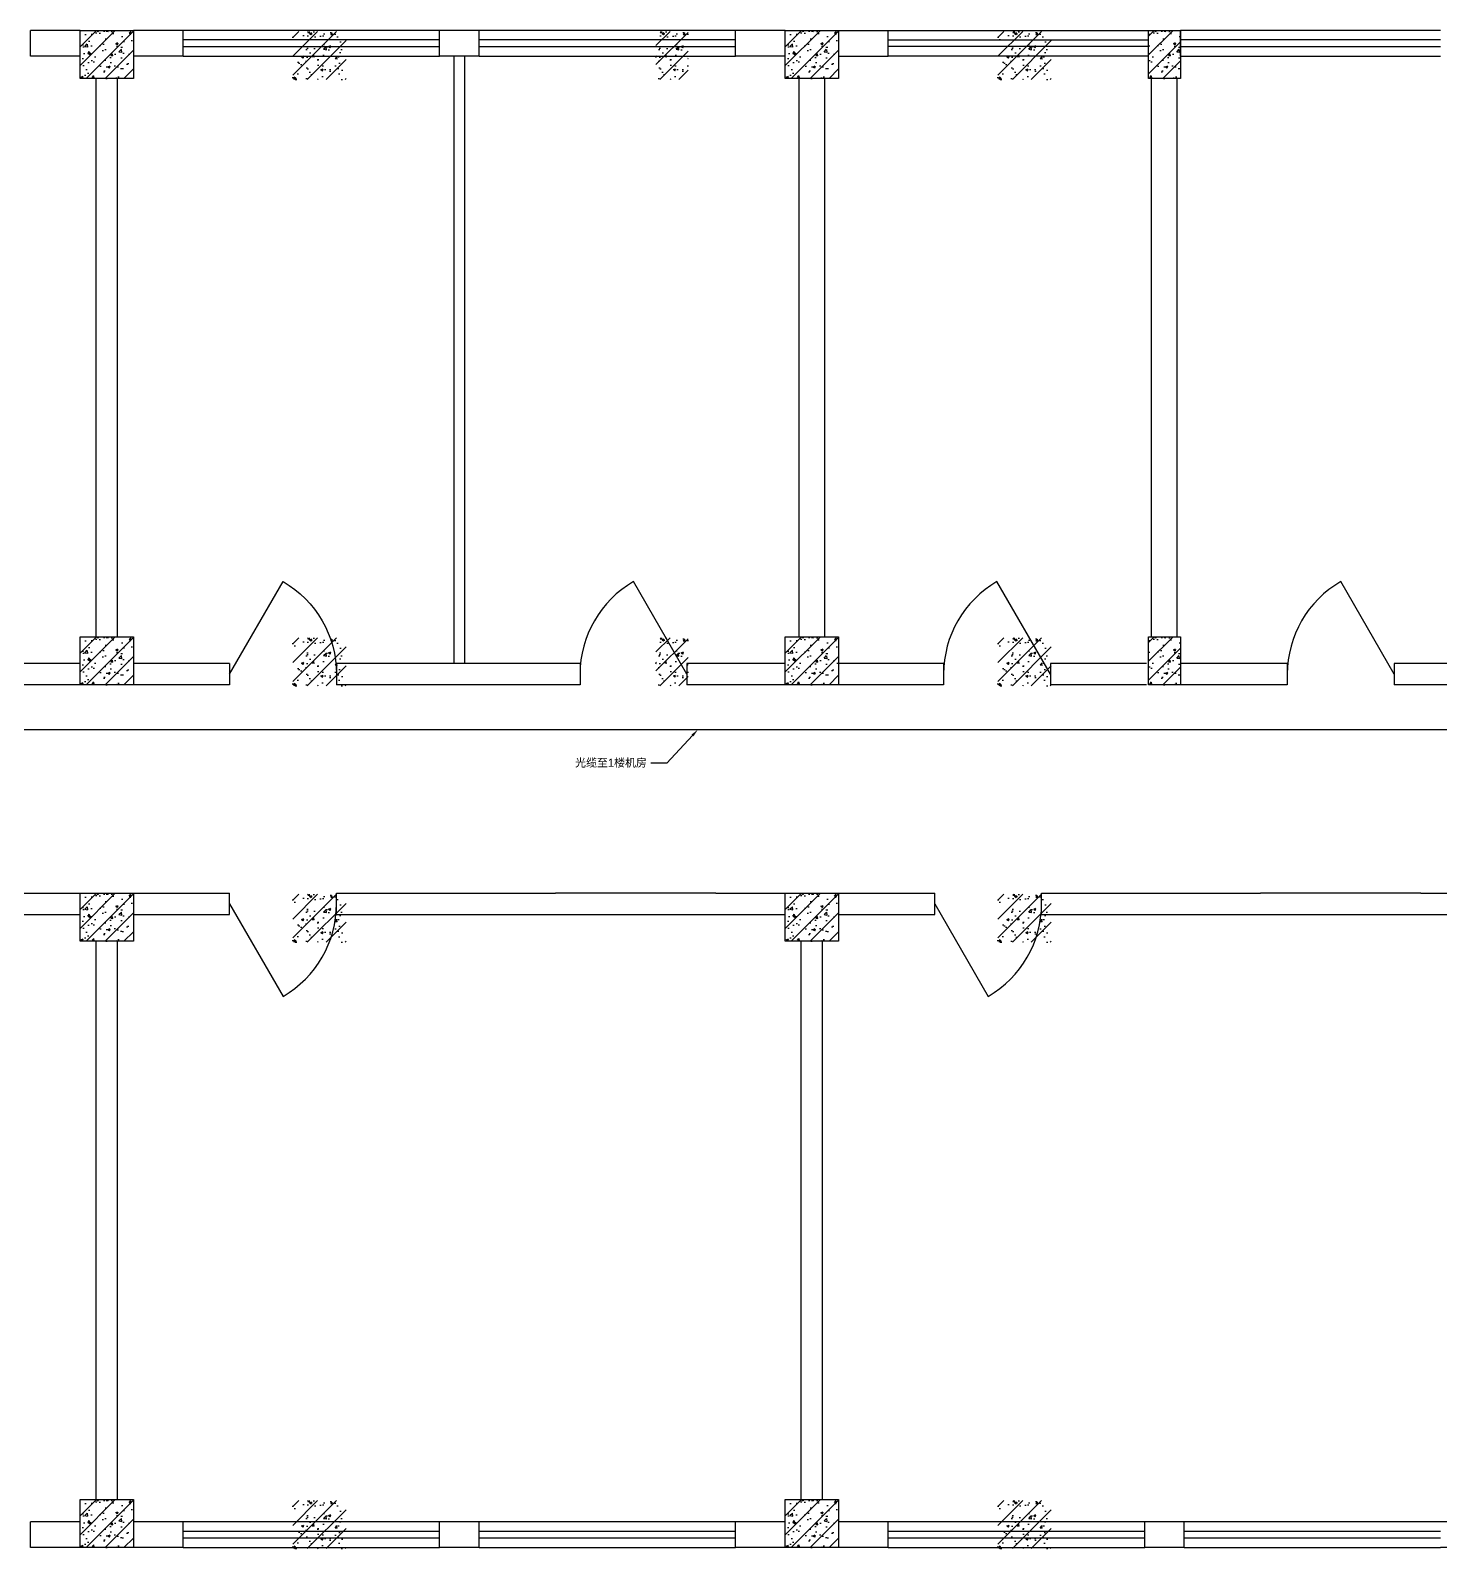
# Model space of a CAD drawing. Header units: millimetres. Extents: x 1454 to 76815, y 2126 to 32240.
# Drawn here: x 32098 to 40898, y 22736 to 32209 of the extents above; entities that cross this region are included whole.
import ezdxf
from ezdxf import colors
from ezdxf.entities.mleader import LeaderData, LeaderLine
from ezdxf.enums import TextEntityAlignment as Align
from ezdxf.math import Vec2, Vec3

# ---------------------------------------------------------------- set-up
doc = ezdxf.new("R2010")
doc.units = ezdxf.units.MM
doc.linetypes.add('CONTINOUS', pattern=[0])
for name, color, linetype in [('BD0', 7, 'Continuous'), ('C', 7, 'Continuous'), ('WINDOW', 7, 'Continuous'), ('WINDOW_TEXT', 7, 'Continuous'), ('Z', 7, 'Continuous'), ('Z1', 9, 'Continuous'), ('文字说明', 7, 'Continuous'), ('标注', 3, 'Continuous')]:
    doc.layers.add(name, color=color, linetype=linetype)
doc.styles.add('SIMPLEX', font='SIMPLEX.SHX')
doc.styles.get("Standard").update_dxf_attribs({"font": 'arial.ttf'})

# ---------------------------------------------------------------- blocks, each defined once
blk = doc.blocks.new('_DBLK')
blk.add_line((-0.5, 0), (0, -0.866))
blk.add_arc((-0.5, 0), 1, 300, 0)
at = {"layer": 'WINDOW_TEXT', "style": 'SIMPLEX', "flags": 9}
blk.add_attdef('A', text='', height=1, dxfattribs=at).set_placement((0, 1.5), align=Align.MIDDLE)

msp = doc.modelspace()

# ---------------------------------------------------------------- hatches: boundary and pattern name
at = {"layer": 'BD0'}
h = msp.add_hatch(dxfattribs=at)
h.set_pattern_fill('AR-CONC', color=256, scale=20, style=0)
h.set_pattern_definition([(50, (-1446414.38, -510952.3), (143.4520365, -12.550427), [15, -165]), (355, (-1446414.38, -510952.3), (-27.750267, 150.438427), [12, -132]), (100.4514, (-1446402.42, -510953.35), (115.701876, 137.887908), [12.748038, -140.228422]), (46.1842, (-1446414.38, -510912.3), (213.44821, -33.103803), [22.5, -247.5]), (96.6356, (-1446396.6, -510915.06), (186.93254, 194.823574), [19.122058, -210.3426]), (351.1842, (-1446414.38, -510912.3), (186.93239, 194.82372), [18, -198]), (21, (-1446394.38, -510922.3), (119.38141, -80.523778), [15, -165]), (326, (-1446394.38, -510922.3), (48.663066, 145.030009), [12, -132]), (71.4514, (-1446384.43, -510929.01), (168.044526, 64.506099), [12.748038, -140.228422]), (37.5, (-1446414.38, -510952.3), (2.431971, 66.5787708), [0, -130.4, 0, -134, 0, -132.5]), (7.5, (-1446414.38, -510952.3), (52.6139075, 78.8823424), [0, -76.4, 0, -127.4, 0, -50.5]), (327.5, (-1446458.98, -510952.3), (106.7644872, -4.5109743), [0, -50, 0, -156, 0, -207]), (317.5, (-1446478.98, -510952.3), (116.637234, 20.0209965), [0, -65, 0, -103.6, 0, -147])])
h.paths.add_polyline_path([(32408.4, 23042.4), (32741.7, 23042.4), (32741.7, 22742.4), (32408.4, 22742.4)])
h = msp.add_hatch(dxfattribs=at)
h.set_pattern_fill('ANSI31', color=256, scale=666.666667, style=0)
h.set_pattern_definition([(45, (-1446414.38, -510952.3), (-58.925565, 58.925565), [])])
h.paths.add_polyline_path([(32408.4, 23042.4), (32741.7, 23042.4), (32741.7, 22742.4), (32408.4, 22742.4)])
h = msp.add_hatch(dxfattribs=at)
h.set_pattern_fill('AR-CONC', color=256, scale=20, style=0)
h.set_pattern_definition([(50, (-1651892.01, -84955.88), (143.4520365, -12.550427), [15, -165]), (355, (-1651892, -84955.88), (-27.750267, 150.438427), [12, -132]), (100.4514, (-1651880.05, -84956.93), (115.701876, 137.887908), [12.748038, -140.228422]), (46.1842, (-1651892, -84915.88), (213.44821, -33.103803), [22.5, -247.5]), (96.6356, (-1651874.22, -84918.64), (186.93254, 194.823574), [19.122058, -210.3426]), (351.1842, (-1651892, -84915.88), (186.93239, 194.82372), [18, -198]), (21, (-1651872.01, -84925.88), (119.3814104, -80.523778), [15, -165]), (326, (-1651872, -84925.88), (48.663066, 145.030009), [12, -132]), (71.4514, (-1651862.06, -84932.59), (168.044526, 64.506099), [12.748038, -140.228422]), (37.5, (-1651892.007, -84955.88), (2.431971, 66.5787708), [0, -130.4, 0, -134, 0, -132.5]), (7.5, (-1651892.01, -84955.88), (52.6139075, 78.8823424), [0, -76.4, 0, -127.4, 0, -50.5]), (327.5, (-1651936.607, -84955.88), (106.7644872, -4.5109743), [0, -50, 0, -156, 0, -207]), (317.5, (-1651956.61, -84955.88), (116.637234, 20.0209965), [0, -65, 0, -103.6, 0, -147])])
h.paths.add_polyline_path([(33735.6, 23035.8), (34069, 23035.8), (34069, 22735.8), (33735.6, 22735.8)])
h = msp.add_hatch(dxfattribs=at)
h.set_pattern_fill('ANSI31', color=256, scale=666.666667, style=0)
h.set_pattern_definition([(45, (-1651892.01, -84955.88), (-58.925565, 58.925565), [])])
h.paths.add_polyline_path([(33735.6, 23035.8), (34069, 23035.8), (34069, 22735.8), (33735.6, 22735.8)])
h = msp.add_hatch(dxfattribs=at)
h.set_pattern_fill('AR-CONC', color=256, scale=20, style=0)
h.set_pattern_definition([(50, (-1442014.38, -510952.3), (143.4520365, -12.550427), [15, -165]), (355, (-1442014.38, -510952.3), (-27.750267, 150.438427), [12, -132]), (100.4514, (-1442002.42, -510953.35), (115.701876, 137.887908), [12.748038, -140.228422]), (46.1842, (-1442014.38, -510912.3), (213.44821, -33.103803), [22.5, -247.5]), (96.6356, (-1441996.6, -510915.06), (186.93254, 194.823574), [19.122058, -210.3426]), (351.1842, (-1442014.38, -510912.3), (186.93239, 194.82372), [18, -198]), (21, (-1441994.38, -510922.3), (119.38141, -80.523778), [15, -165]), (326, (-1441994.38, -510922.3), (48.663066, 145.030009), [12, -132]), (71.4514, (-1441984.43, -510929.01), (168.044526, 64.506099), [12.748038, -140.228422]), (37.5, (-1442014.38, -510952.3), (2.431971, 66.5787708), [0, -130.4, 0, -134, 0, -132.5]), (7.5, (-1442014.38, -510952.3), (52.6139075, 78.8823424), [0, -76.4, 0, -127.4, 0, -50.5]), (327.5, (-1442058.98, -510952.3), (106.7644872, -4.5109743), [0, -50, 0, -156, 0, -207]), (317.5, (-1442078.98, -510952.3), (116.637234, 20.0209965), [0, -65, 0, -103.6, 0, -147])])
h.paths.add_polyline_path([(36808.4, 23042.4), (37141.7, 23042.4), (37141.7, 22742.4), (36808.4, 22742.4)])
h = msp.add_hatch(dxfattribs=at)
h.set_pattern_fill('ANSI31', color=256, scale=666.666667, style=0)
h.set_pattern_definition([(45, (-1442014.38, -510952.3), (-58.925565, 58.925565), [])])
h.paths.add_polyline_path([(36808.4, 23042.4), (37141.7, 23042.4), (37141.7, 22742.4), (36808.4, 22742.4)])
h = msp.add_hatch(dxfattribs=at)
h.set_pattern_fill('AR-CONC', color=256, scale=20, style=0)
h.set_pattern_definition([(50, (-1647492.01, -84955.88), (143.4520365, -12.550427), [15, -165]), (355, (-1647492, -84955.88), (-27.750267, 150.438427), [12, -132]), (100.4514, (-1647480.05, -84956.93), (115.701876, 137.887908), [12.748038, -140.228422]), (46.1842, (-1647492, -84915.88), (213.44821, -33.103803), [22.5, -247.5]), (96.6356, (-1647474.22, -84918.64), (186.93254, 194.823574), [19.122058, -210.3426]), (351.1842, (-1647492, -84915.88), (186.93239, 194.82372), [18, -198]), (21, (-1647472.01, -84925.88), (119.3814104, -80.523778), [15, -165]), (326, (-1647472, -84925.88), (48.663066, 145.030009), [12, -132]), (71.4514, (-1647462.06, -84932.59), (168.044526, 64.506099), [12.748038, -140.228422]), (37.5, (-1647492.007, -84955.88), (2.431971, 66.5787708), [0, -130.4, 0, -134, 0, -132.5]), (7.5, (-1647492.01, -84955.88), (52.6139075, 78.8823424), [0, -76.4, 0, -127.4, 0, -50.5]), (327.5, (-1647536.607, -84955.88), (106.7644872, -4.5109743), [0, -50, 0, -156, 0, -207]), (317.5, (-1647556.61, -84955.88), (116.637234, 20.0209965), [0, -65, 0, -103.6, 0, -147])])
h.paths.add_polyline_path([(38135.6, 23035.8), (38469, 23035.8), (38469, 22735.8), (38135.6, 22735.8)])
h = msp.add_hatch(dxfattribs=at)
h.set_pattern_fill('ANSI31', color=256, scale=666.666667, style=0)
h.set_pattern_definition([(45, (-1647492.01, -84955.88), (-58.925565, 58.925565), [])])
h.paths.add_polyline_path([(38135.6, 23035.8), (38469, 23035.8), (38469, 22735.8), (38135.6, 22735.8)])
at = {"layer": 'Z1'}
h = msp.add_hatch(dxfattribs=at)
h.set_pattern_fill('ANSI31', color=256, scale=666.666667, style=0)
h.set_pattern_definition([(45, (-1446414.38, -501785.635), (-58.925565, 58.925565), [])])
h.paths.add_polyline_path([(32408.4, 32209.1), (32741.7, 32209.1), (32741.7, 31909.1), (32408.4, 31909.1)])
h = msp.add_hatch(dxfattribs=at)
h.set_pattern_fill('AR-CONC', color=256, scale=20, style=0)
h.set_pattern_definition([(50, (-1446414.38, -501785.64), (143.4520365, -12.550427), [15, -165]), (355, (-1446414.38, -501785.64), (-27.750267, 150.438427), [12, -132]), (100.4514, (-1446402.42, -501786.68), (115.701876, 137.887908), [12.748038, -140.228422]), (46.1842, (-1446414.38, -501745.64), (213.44821, -33.103803), [22.5, -247.5]), (96.6356, (-1446396.6, -501748.4), (186.93254, 194.823574), [19.122058, -210.3426]), (351.1842, (-1446414.38, -501745.64), (186.93239, 194.82372), [18, -198]), (21, (-1446394.38, -501755.64), (119.38141, -80.523778), [15, -165]), (326, (-1446394.38, -501755.64), (48.663066, 145.030009), [12, -132]), (71.4514, (-1446384.43, -501762.35), (168.044526, 64.506099), [12.748038, -140.228422]), (37.5, (-1446414.38, -501785.635), (2.431971, 66.5787708), [0, -130.4, 0, -134, 0, -132.5]), (7.5, (-1446414.38, -501785.635), (52.6139075, 78.8823424), [0, -76.4, 0, -127.4, 0, -50.5]), (327.5, (-1446458.98, -501785.635), (106.7644872, -4.5109743), [0, -50, 0, -156, 0, -207]), (317.5, (-1446478.98, -501785.635), (116.637234, 20.0209965), [0, -65, 0, -103.6, 0, -147])])
h.paths.add_polyline_path([(32408.4, 32209.1), (32741.7, 32209.1), (32741.7, 31909.1), (32408.4, 31909.1)])
h = msp.add_hatch(dxfattribs=at)
h.set_pattern_fill('ANSI31', color=256, scale=666.666667, style=0)
h.set_pattern_definition([(45, (-1651892.01, -75789.21), (-58.925565, 58.925565), [])])
h.paths.add_polyline_path([(33735.6, 32202.4), (34069, 32202.4), (34069, 31902.4), (33735.6, 31902.4)])
h = msp.add_hatch(dxfattribs=at)
h.set_pattern_fill('AR-CONC', color=256, scale=20, style=0)
h.set_pattern_definition([(50, (-1651892.01, -75789.21), (143.4520365, -12.550427), [15, -165]), (355, (-1651892, -75789.21), (-27.750267, 150.438427), [12, -132]), (100.4514, (-1651880.05, -75790.26), (115.701876, 137.887908), [12.748038, -140.228422]), (46.1842, (-1651892, -75749.21), (213.44821, -33.103803), [22.5, -247.5]), (96.6356, (-1651874.22, -75751.97), (186.93254, 194.823574), [19.122058, -210.3426]), (351.1842, (-1651892, -75749.21), (186.93239, 194.82372), [18, -198]), (21, (-1651872.01, -75759.21), (119.3814104, -80.523778), [15, -165]), (326, (-1651872, -75759.21), (48.663066, 145.030009), [12, -132]), (71.4514, (-1651862.06, -75765.92), (168.044526, 64.506099), [12.748038, -140.228422]), (37.5, (-1651892.007, -75789.214), (2.431971, 66.5787708), [0, -130.4, 0, -134, 0, -132.5]), (7.5, (-1651892.01, -75789.214), (52.6139075, 78.8823424), [0, -76.4, 0, -127.4, 0, -50.5]), (327.5, (-1651936.607, -75789.214), (106.7644872, -4.5109743), [0, -50, 0, -156, 0, -207]), (317.5, (-1651956.61, -75789.21), (116.637234, 20.0209965), [0, -65, 0, -103.6, 0, -147])])
h.paths.add_polyline_path([(33735.6, 32202.4), (34069, 32202.4), (34069, 31902.4), (33735.6, 31902.4)])
h = msp.add_hatch(dxfattribs=at)
h.set_pattern_fill('AR-CONC', color=256, scale=20, style=0)
h.set_pattern_definition([(50, (-1649692.01, -75789.21), (143.4520365, -12.550427), [15, -165]), (355, (-1649692, -75789.21), (-27.750267, 150.438427), [12, -132]), (100.4514, (-1649680.05, -75790.26), (115.701876, 137.887908), [12.748038, -140.228422]), (46.1842, (-1649692, -75749.21), (213.44821, -33.103803), [22.5, -247.5]), (96.6356, (-1649674.22, -75751.97), (186.93254, 194.823574), [19.122058, -210.3426]), (351.1842, (-1649692, -75749.21), (186.93239, 194.82372), [18, -198]), (21, (-1649672.01, -75759.21), (119.3814104, -80.523778), [15, -165]), (326, (-1649672, -75759.21), (48.663066, 145.030009), [12, -132]), (71.4514, (-1649662.06, -75765.92), (168.044526, 64.506099), [12.748038, -140.228422]), (37.5, (-1649692.007, -75789.214), (2.431971, 66.5787708), [0, -130.4, 0, -134, 0, -132.5]), (7.5, (-1649692.01, -75789.214), (52.6139075, 78.8823424), [0, -76.4, 0, -127.4, 0, -50.5]), (327.5, (-1649736.607, -75789.214), (106.7644872, -4.5109743), [0, -50, 0, -156, 0, -207]), (317.5, (-1649756.61, -75789.21), (116.637234, 20.0209965), [0, -65, 0, -103.6, 0, -147])])
h.paths.add_polyline_path([(36002.3, 32202.4), (36202.3, 32202.4), (36202.3, 31902.4), (36002.3, 31902.4)])
h = msp.add_hatch(dxfattribs=at)
h.set_pattern_fill('ANSI31', color=256, scale=666.666667, style=0)
h.set_pattern_definition([(45, (-1649692.01, -75789.21), (-58.925565, 58.925565), [])])
h.paths.add_polyline_path([(36002.3, 32202.4), (36202.3, 32202.4), (36202.3, 31902.4), (36002.3, 31902.4)])
h = msp.add_hatch(dxfattribs=at)
h.set_pattern_fill('ANSI31', color=256, scale=666.666667, style=0)
h.set_pattern_definition([(45, (-1442014.38, -501785.635), (-58.925565, 58.925565), [])])
h.paths.add_polyline_path([(36808.4, 32209.1), (37141.7, 32209.1), (37141.7, 31909.1), (36808.4, 31909.1)])
h = msp.add_hatch(dxfattribs=at)
h.set_pattern_fill('AR-CONC', color=256, scale=20, style=0)
h.set_pattern_definition([(50, (-1442014.38, -501785.64), (143.4520365, -12.550427), [15, -165]), (355, (-1442014.38, -501785.64), (-27.750267, 150.438427), [12, -132]), (100.4514, (-1442002.42, -501786.68), (115.701876, 137.887908), [12.748038, -140.228422]), (46.1842, (-1442014.38, -501745.64), (213.44821, -33.103803), [22.5, -247.5]), (96.6356, (-1441996.6, -501748.4), (186.93254, 194.823574), [19.122058, -210.3426]), (351.1842, (-1442014.38, -501745.64), (186.93239, 194.82372), [18, -198]), (21, (-1441994.38, -501755.64), (119.38141, -80.523778), [15, -165]), (326, (-1441994.38, -501755.64), (48.663066, 145.030009), [12, -132]), (71.4514, (-1441984.43, -501762.35), (168.044526, 64.506099), [12.748038, -140.228422]), (37.5, (-1442014.38, -501785.635), (2.431971, 66.5787708), [0, -130.4, 0, -134, 0, -132.5]), (7.5, (-1442014.38, -501785.635), (52.6139075, 78.8823424), [0, -76.4, 0, -127.4, 0, -50.5]), (327.5, (-1442058.98, -501785.635), (106.7644872, -4.5109743), [0, -50, 0, -156, 0, -207]), (317.5, (-1442078.98, -501785.635), (116.637234, 20.0209965), [0, -65, 0, -103.6, 0, -147])])
h.paths.add_polyline_path([(36808.4, 32209.1), (37141.7, 32209.1), (37141.7, 31909.1), (36808.4, 31909.1)])
h = msp.add_hatch(dxfattribs=at)
h.set_pattern_fill('ANSI31', color=256, scale=666.666667, style=0)
h.set_pattern_definition([(45, (-1647492.01, -75789.21), (-58.925565, 58.925565), [])])
h.paths.add_polyline_path([(38135.6, 32202.4), (38469, 32202.4), (38469, 31902.4), (38135.6, 31902.4)])
h = msp.add_hatch(dxfattribs=at)
h.set_pattern_fill('AR-CONC', color=256, scale=20, style=0)
h.set_pattern_definition([(50, (-1647492.01, -75789.21), (143.4520365, -12.550427), [15, -165]), (355, (-1647492, -75789.21), (-27.750267, 150.438427), [12, -132]), (100.4514, (-1647480.05, -75790.26), (115.701876, 137.887908), [12.748038, -140.228422]), (46.1842, (-1647492, -75749.21), (213.44821, -33.103803), [22.5, -247.5]), (96.6356, (-1647474.22, -75751.97), (186.93254, 194.823574), [19.122058, -210.3426]), (351.1842, (-1647492, -75749.21), (186.93239, 194.82372), [18, -198]), (21, (-1647472.01, -75759.21), (119.3814104, -80.523778), [15, -165]), (326, (-1647472, -75759.21), (48.663066, 145.030009), [12, -132]), (71.4514, (-1647462.06, -75765.92), (168.044526, 64.506099), [12.748038, -140.228422]), (37.5, (-1647492.007, -75789.214), (2.431971, 66.5787708), [0, -130.4, 0, -134, 0, -132.5]), (7.5, (-1647492.01, -75789.214), (52.6139075, 78.8823424), [0, -76.4, 0, -127.4, 0, -50.5]), (327.5, (-1647536.607, -75789.214), (106.7644872, -4.5109743), [0, -50, 0, -156, 0, -207]), (317.5, (-1647556.61, -75789.21), (116.637234, 20.0209965), [0, -65, 0, -103.6, 0, -147])])
h.paths.add_polyline_path([(38135.6, 32202.4), (38469, 32202.4), (38469, 31902.4), (38135.6, 31902.4)])
h = msp.add_hatch(dxfattribs=at)
h.set_pattern_fill('AR-CONC', color=256, scale=20, style=0)
h.set_pattern_definition([(50, (-1439814.38, -501785.64), (143.4520365, -12.550427), [15, -165]), (355, (-1439814.38, -501785.64), (-27.750267, 150.438427), [12, -132]), (100.4514, (-1439802.42, -501786.68), (115.701876, 137.887908), [12.748038, -140.228422]), (46.1842, (-1439814.38, -501745.64), (213.44821, -33.103803), [22.5, -247.5]), (96.6356, (-1439796.6, -501748.4), (186.93254, 194.823574), [19.122058, -210.3426]), (351.1842, (-1439814.38, -501745.64), (186.93239, 194.82372), [18, -198]), (21, (-1439794.38, -501755.64), (119.38141, -80.523778), [15, -165]), (326, (-1439794.38, -501755.64), (48.663066, 145.030009), [12, -132]), (71.4514, (-1439784.43, -501762.35), (168.044526, 64.506099), [12.748038, -140.228422]), (37.5, (-1439814.38, -501785.635), (2.431971, 66.5787708), [0, -130.4, 0, -134, 0, -132.5]), (7.5, (-1439814.38, -501785.635), (52.6139075, 78.8823424), [0, -76.4, 0, -127.4, 0, -50.5]), (327.5, (-1439858.98, -501785.635), (106.7644872, -4.5109743), [0, -50, 0, -156, 0, -207]), (317.5, (-1439878.98, -501785.635), (116.637234, 20.0209965), [0, -65, 0, -103.6, 0, -147])])
h.paths.add_polyline_path([(39075.1, 32209.1), (39275.1, 32209.1), (39275.1, 31909.1), (39075.1, 31909.1)])
h = msp.add_hatch(dxfattribs=at)
h.set_pattern_fill('ANSI31', color=256, scale=666.666667, style=0)
h.set_pattern_definition([(45, (-1439814.38, -501785.635), (-58.925565, 58.925565), [])])
h.paths.add_polyline_path([(39075.1, 32209.1), (39275.1, 32209.1), (39275.1, 31909.1), (39075.1, 31909.1)])
h = msp.add_hatch(dxfattribs=at)
h.set_pattern_fill('ANSI31', color=256, scale=666.666667, style=0)
h.set_pattern_definition([(45, (-1446414.38, -505568.97), (-58.925565, 58.925565), [])])
h.paths.add_polyline_path([(32408.4, 28425.8), (32741.7, 28425.8), (32741.7, 28125.8), (32408.4, 28125.8)])
h = msp.add_hatch(dxfattribs=at)
h.set_pattern_fill('AR-CONC', color=256, scale=20, style=0)
h.set_pattern_definition([(50, (-1446414.38, -505568.97), (143.4520365, -12.550427), [15, -165]), (355, (-1446414.38, -505568.97), (-27.750267, 150.438427), [12, -132]), (100.4514, (-1446402.42, -505570.01), (115.701876, 137.887908), [12.748038, -140.228422]), (46.1842, (-1446414.38, -505528.97), (213.44821, -33.103803), [22.5, -247.5]), (96.6356, (-1446396.6, -505531.73), (186.93254, 194.823574), [19.122058, -210.3426]), (351.1842, (-1446414.38, -505528.97), (186.93239, 194.82372), [18, -198]), (21, (-1446394.38, -505538.97), (119.38141, -80.523778), [15, -165]), (326, (-1446394.38, -505538.97), (48.663066, 145.030009), [12, -132]), (71.4514, (-1446384.43, -505545.68), (168.044526, 64.506099), [12.748038, -140.228422]), (37.5, (-1446414.38, -505568.97), (2.431971, 66.5787708), [0, -130.4, 0, -134, 0, -132.5]), (7.5, (-1446414.38, -505568.97), (52.6139075, 78.8823424), [0, -76.4, 0, -127.4, 0, -50.5]), (327.5, (-1446458.98, -505568.97), (106.7644872, -4.5109743), [0, -50, 0, -156, 0, -207]), (317.5, (-1446478.98, -505568.97), (116.637234, 20.0209965), [0, -65, 0, -103.6, 0, -147])])
h.paths.add_polyline_path([(32408.4, 28425.8), (32741.7, 28425.8), (32741.7, 28125.8), (32408.4, 28125.8)])
h = msp.add_hatch(dxfattribs=at)
h.set_pattern_fill('ANSI31', color=256, scale=666.666667, style=0)
h.set_pattern_definition([(45, (-1442014.38, -505568.97), (-58.925565, 58.925565), [])])
h.paths.add_polyline_path([(36808.4, 28425.8), (37141.7, 28425.8), (37141.7, 28125.8), (36808.4, 28125.8)])
h = msp.add_hatch(dxfattribs=at)
h.set_pattern_fill('AR-CONC', color=256, scale=20, style=0)
h.set_pattern_definition([(50, (-1442014.38, -505568.97), (143.4520365, -12.550427), [15, -165]), (355, (-1442014.38, -505568.97), (-27.750267, 150.438427), [12, -132]), (100.4514, (-1442002.42, -505570.01), (115.701876, 137.887908), [12.748038, -140.228422]), (46.1842, (-1442014.38, -505528.97), (213.44821, -33.103803), [22.5, -247.5]), (96.6356, (-1441996.6, -505531.73), (186.93254, 194.823574), [19.122058, -210.3426]), (351.1842, (-1442014.38, -505528.97), (186.93239, 194.82372), [18, -198]), (21, (-1441994.38, -505538.97), (119.38141, -80.523778), [15, -165]), (326, (-1441994.38, -505538.97), (48.663066, 145.030009), [12, -132]), (71.4514, (-1441984.43, -505545.68), (168.044526, 64.506099), [12.748038, -140.228422]), (37.5, (-1442014.38, -505568.97), (2.431971, 66.5787708), [0, -130.4, 0, -134, 0, -132.5]), (7.5, (-1442014.38, -505568.97), (52.6139075, 78.8823424), [0, -76.4, 0, -127.4, 0, -50.5]), (327.5, (-1442058.98, -505568.97), (106.7644872, -4.5109743), [0, -50, 0, -156, 0, -207]), (317.5, (-1442078.98, -505568.97), (116.637234, 20.0209965), [0, -65, 0, -103.6, 0, -147])])
h.paths.add_polyline_path([(36808.4, 28425.8), (37141.7, 28425.8), (37141.7, 28125.8), (36808.4, 28125.8)])
h = msp.add_hatch(dxfattribs=at)
h.set_pattern_fill('AR-CONC', color=256, scale=20, style=0)
h.set_pattern_definition([(50, (-1439814.38, -505568.97), (143.4520365, -12.550427), [15, -165]), (355, (-1439814.38, -505568.97), (-27.750267, 150.438427), [12, -132]), (100.4514, (-1439802.42, -505570.01), (115.701876, 137.887908), [12.748038, -140.228422]), (46.1842, (-1439814.38, -505528.97), (213.44821, -33.103803), [22.5, -247.5]), (96.6356, (-1439796.6, -505531.73), (186.93254, 194.823574), [19.122058, -210.3426]), (351.1842, (-1439814.38, -505528.97), (186.93239, 194.82372), [18, -198]), (21, (-1439794.38, -505538.97), (119.38141, -80.523778), [15, -165]), (326, (-1439794.38, -505538.97), (48.663066, 145.030009), [12, -132]), (71.4514, (-1439784.43, -505545.68), (168.044526, 64.506099), [12.748038, -140.228422]), (37.5, (-1439814.38, -505568.97), (2.431971, 66.5787708), [0, -130.4, 0, -134, 0, -132.5]), (7.5, (-1439814.38, -505568.97), (52.6139075, 78.8823424), [0, -76.4, 0, -127.4, 0, -50.5]), (327.5, (-1439858.98, -505568.97), (106.7644872, -4.5109743), [0, -50, 0, -156, 0, -207]), (317.5, (-1439878.98, -505568.97), (116.637234, 20.0209965), [0, -65, 0, -103.6, 0, -147])])
h.paths.add_polyline_path([(39075.1, 28425.8), (39275.1, 28425.8), (39275.1, 28125.8), (39075.1, 28125.8)])
h = msp.add_hatch(dxfattribs=at)
h.set_pattern_fill('ANSI31', color=256, scale=666.666667, style=0)
h.set_pattern_definition([(45, (-1439814.38, -505568.97), (-58.925565, 58.925565), [])])
h.paths.add_polyline_path([(39075.1, 28425.8), (39275.1, 28425.8), (39275.1, 28125.8), (39075.1, 28125.8)])
h = msp.add_hatch(dxfattribs=at)
h.set_pattern_fill('ANSI31', color=256, scale=666.666667, style=0)
h.set_pattern_definition([(45, (-1651892.01, -79572.55), (-58.925565, 58.925565), [])])
h.paths.add_polyline_path([(33735.6, 28419.1), (34069, 28419.1), (34069, 28119.1), (33735.6, 28119.1)])
h = msp.add_hatch(dxfattribs=at)
h.set_pattern_fill('AR-CONC', color=256, scale=20, style=0)
h.set_pattern_definition([(50, (-1651892.01, -79572.55), (143.4520365, -12.550427), [15, -165]), (355, (-1651892, -79572.55), (-27.750267, 150.438427), [12, -132]), (100.4514, (-1651880.05, -79573.6), (115.701876, 137.887908), [12.748038, -140.228422]), (46.1842, (-1651892, -79532.55), (213.44821, -33.103803), [22.5, -247.5]), (96.6356, (-1651874.22, -79535.3), (186.93254, 194.823574), [19.122058, -210.3426]), (351.1842, (-1651892, -79532.55), (186.93239, 194.82372), [18, -198]), (21, (-1651872.01, -79542.55), (119.3814104, -80.523778), [15, -165]), (326, (-1651872, -79542.55), (48.663066, 145.030009), [12, -132]), (71.4514, (-1651862.06, -79549.26), (168.044526, 64.506099), [12.748038, -140.228422]), (37.5, (-1651892.007, -79572.547), (2.431971, 66.5787708), [0, -130.4, 0, -134, 0, -132.5]), (7.5, (-1651892.01, -79572.55), (52.6139075, 78.8823424), [0, -76.4, 0, -127.4, 0, -50.5]), (327.5, (-1651936.607, -79572.547), (106.7644872, -4.5109743), [0, -50, 0, -156, 0, -207]), (317.5, (-1651956.61, -79572.55), (116.637234, 20.0209965), [0, -65, 0, -103.6, 0, -147])])
h.paths.add_polyline_path([(33735.6, 28419.1), (34069, 28419.1), (34069, 28119.1), (33735.6, 28119.1)])
h = msp.add_hatch(dxfattribs=at)
h.set_pattern_fill('AR-CONC', color=256, scale=20, style=0)
h.set_pattern_definition([(50, (-1649692.01, -79572.55), (143.4520365, -12.550427), [15, -165]), (355, (-1649692, -79572.55), (-27.750267, 150.438427), [12, -132]), (100.4514, (-1649680.05, -79573.6), (115.701876, 137.887908), [12.748038, -140.228422]), (46.1842, (-1649692, -79532.55), (213.44821, -33.103803), [22.5, -247.5]), (96.6356, (-1649674.22, -79535.3), (186.93254, 194.823574), [19.122058, -210.3426]), (351.1842, (-1649692, -79532.55), (186.93239, 194.82372), [18, -198]), (21, (-1649672.01, -79542.55), (119.3814104, -80.523778), [15, -165]), (326, (-1649672, -79542.55), (48.663066, 145.030009), [12, -132]), (71.4514, (-1649662.06, -79549.26), (168.044526, 64.506099), [12.748038, -140.228422]), (37.5, (-1649692.007, -79572.547), (2.431971, 66.5787708), [0, -130.4, 0, -134, 0, -132.5]), (7.5, (-1649692.01, -79572.55), (52.6139075, 78.8823424), [0, -76.4, 0, -127.4, 0, -50.5]), (327.5, (-1649736.607, -79572.547), (106.7644872, -4.5109743), [0, -50, 0, -156, 0, -207]), (317.5, (-1649756.61, -79572.55), (116.637234, 20.0209965), [0, -65, 0, -103.6, 0, -147])])
h.paths.add_polyline_path([(36002.3, 28419.1), (36202.3, 28419.1), (36202.3, 28119.1), (36002.3, 28119.1)])
h = msp.add_hatch(dxfattribs=at)
h.set_pattern_fill('ANSI31', color=256, scale=666.666667, style=0)
h.set_pattern_definition([(45, (-1649692.01, -79572.55), (-58.925565, 58.925565), [])])
h.paths.add_polyline_path([(36002.3, 28419.1), (36202.3, 28419.1), (36202.3, 28119.1), (36002.3, 28119.1)])
h = msp.add_hatch(dxfattribs=at)
h.set_pattern_fill('ANSI31', color=256, scale=666.666667, style=0)
h.set_pattern_definition([(45, (-1647492.01, -79572.55), (-58.925565, 58.925565), [])])
h.paths.add_polyline_path([(38135.6, 28419.1), (38469, 28419.1), (38469, 28119.1), (38135.6, 28119.1)])
h = msp.add_hatch(dxfattribs=at)
h.set_pattern_fill('AR-CONC', color=256, scale=20, style=0)
h.set_pattern_definition([(50, (-1647492.01, -79572.55), (143.4520365, -12.550427), [15, -165]), (355, (-1647492, -79572.55), (-27.750267, 150.438427), [12, -132]), (100.4514, (-1647480.05, -79573.6), (115.701876, 137.887908), [12.748038, -140.228422]), (46.1842, (-1647492, -79532.55), (213.44821, -33.103803), [22.5, -247.5]), (96.6356, (-1647474.22, -79535.3), (186.93254, 194.823574), [19.122058, -210.3426]), (351.1842, (-1647492, -79532.55), (186.93239, 194.82372), [18, -198]), (21, (-1647472.01, -79542.55), (119.3814104, -80.523778), [15, -165]), (326, (-1647472, -79542.55), (48.663066, 145.030009), [12, -132]), (71.4514, (-1647462.06, -79549.26), (168.044526, 64.506099), [12.748038, -140.228422]), (37.5, (-1647492.007, -79572.547), (2.431971, 66.5787708), [0, -130.4, 0, -134, 0, -132.5]), (7.5, (-1647492.01, -79572.55), (52.6139075, 78.8823424), [0, -76.4, 0, -127.4, 0, -50.5]), (327.5, (-1647536.607, -79572.547), (106.7644872, -4.5109743), [0, -50, 0, -156, 0, -207]), (317.5, (-1647556.61, -79572.55), (116.637234, 20.0209965), [0, -65, 0, -103.6, 0, -147])])
h.paths.add_polyline_path([(38135.6, 28419.1), (38469, 28419.1), (38469, 28119.1), (38135.6, 28119.1)])
h = msp.add_hatch(dxfattribs=at)
h.set_pattern_fill('AR-CONC', color=256, scale=20, style=0)
h.set_pattern_definition([(50, (-1446414.38, -507168.97), (143.4520365, -12.550427), [15, -165]), (355, (-1446414.38, -507168.97), (-27.750267, 150.438427), [12, -132]), (100.4514, (-1446402.42, -507170.01), (115.701876, 137.887908), [12.748038, -140.228422]), (46.1842, (-1446414.38, -507128.97), (213.44821, -33.103803), [22.5, -247.5]), (96.6356, (-1446396.6, -507131.73), (186.93254, 194.823574), [19.122058, -210.3426]), (351.1842, (-1446414.38, -507128.97), (186.93239, 194.82372), [18, -198]), (21, (-1446394.38, -507138.97), (119.38141, -80.523778), [15, -165]), (326, (-1446394.38, -507138.97), (48.663066, 145.030009), [12, -132]), (71.4514, (-1446384.43, -507145.68), (168.044526, 64.506099), [12.748038, -140.228422]), (37.5, (-1446414.38, -507168.97), (2.431971, 66.5787708), [0, -130.4, 0, -134, 0, -132.5]), (7.5, (-1446414.38, -507168.97), (52.6139075, 78.8823424), [0, -76.4, 0, -127.4, 0, -50.5]), (327.5, (-1446458.98, -507168.97), (106.7644872, -4.5109743), [0, -50, 0, -156, 0, -207]), (317.5, (-1446478.98, -507168.97), (116.637234, 20.0209965), [0, -65, 0, -103.6, 0, -147])])
h.paths.add_polyline_path([(32408.4, 26825.8), (32741.7, 26825.8), (32741.7, 26525.8), (32408.4, 26525.8)])
h = msp.add_hatch(dxfattribs=at)
h.set_pattern_fill('ANSI31', color=256, scale=666.666667, style=0)
h.set_pattern_definition([(45, (-1446414.38, -507168.97), (-58.925565, 58.925565), [])])
h.paths.add_polyline_path([(32408.4, 26825.8), (32741.7, 26825.8), (32741.7, 26525.8), (32408.4, 26525.8)])
h = msp.add_hatch(dxfattribs=at)
h.set_pattern_fill('AR-CONC', color=256, scale=20, style=0)
h.set_pattern_definition([(50, (-1651892.01, -81172.55), (143.4520365, -12.550427), [15, -165]), (355, (-1651892, -81172.55), (-27.750267, 150.438427), [12, -132]), (100.4514, (-1651880.05, -81173.6), (115.701876, 137.887908), [12.748038, -140.228422]), (46.1842, (-1651892, -81132.55), (213.44821, -33.103803), [22.5, -247.5]), (96.6356, (-1651874.22, -81135.3), (186.93254, 194.823574), [19.122058, -210.3426]), (351.1842, (-1651892, -81132.55), (186.93239, 194.82372), [18, -198]), (21, (-1651872.01, -81142.55), (119.3814104, -80.523778), [15, -165]), (326, (-1651872, -81142.55), (48.663066, 145.030009), [12, -132]), (71.4514, (-1651862.06, -81149.26), (168.044526, 64.506099), [12.748038, -140.228422]), (37.5, (-1651892.007, -81172.547), (2.431971, 66.5787708), [0, -130.4, 0, -134, 0, -132.5]), (7.5, (-1651892.01, -81172.55), (52.6139075, 78.8823424), [0, -76.4, 0, -127.4, 0, -50.5]), (327.5, (-1651936.607, -81172.547), (106.7644872, -4.5109743), [0, -50, 0, -156, 0, -207]), (317.5, (-1651956.61, -81172.55), (116.637234, 20.0209965), [0, -65, 0, -103.6, 0, -147])])
h.paths.add_polyline_path([(33735.6, 26819.1), (34069, 26819.1), (34069, 26519.1), (33735.6, 26519.1)])
h = msp.add_hatch(dxfattribs=at)
h.set_pattern_fill('ANSI31', color=256, scale=666.666667, style=0)
h.set_pattern_definition([(45, (-1651892.01, -81172.55), (-58.925565, 58.925565), [])])
h.paths.add_polyline_path([(33735.6, 26819.1), (34069, 26819.1), (34069, 26519.1), (33735.6, 26519.1)])
h = msp.add_hatch(dxfattribs=at)
h.set_pattern_fill('AR-CONC', color=256, scale=20, style=0)
h.set_pattern_definition([(50, (-1442014.38, -507168.97), (143.4520365, -12.550427), [15, -165]), (355, (-1442014.38, -507168.97), (-27.750267, 150.438427), [12, -132]), (100.4514, (-1442002.42, -507170.01), (115.701876, 137.887908), [12.748038, -140.228422]), (46.1842, (-1442014.38, -507128.97), (213.44821, -33.103803), [22.5, -247.5]), (96.6356, (-1441996.6, -507131.73), (186.93254, 194.823574), [19.122058, -210.3426]), (351.1842, (-1442014.38, -507128.97), (186.93239, 194.82372), [18, -198]), (21, (-1441994.38, -507138.97), (119.38141, -80.523778), [15, -165]), (326, (-1441994.38, -507138.97), (48.663066, 145.030009), [12, -132]), (71.4514, (-1441984.43, -507145.68), (168.044526, 64.506099), [12.748038, -140.228422]), (37.5, (-1442014.38, -507168.97), (2.431971, 66.5787708), [0, -130.4, 0, -134, 0, -132.5]), (7.5, (-1442014.38, -507168.97), (52.6139075, 78.8823424), [0, -76.4, 0, -127.4, 0, -50.5]), (327.5, (-1442058.98, -507168.97), (106.7644872, -4.5109743), [0, -50, 0, -156, 0, -207]), (317.5, (-1442078.98, -507168.97), (116.637234, 20.0209965), [0, -65, 0, -103.6, 0, -147])])
h.paths.add_polyline_path([(36808.4, 26825.8), (37141.7, 26825.8), (37141.7, 26525.8), (36808.4, 26525.8)])
h = msp.add_hatch(dxfattribs=at)
h.set_pattern_fill('ANSI31', color=256, scale=666.666667, style=0)
h.set_pattern_definition([(45, (-1442014.38, -507168.97), (-58.925565, 58.925565), [])])
h.paths.add_polyline_path([(36808.4, 26825.8), (37141.7, 26825.8), (37141.7, 26525.8), (36808.4, 26525.8)])
h = msp.add_hatch(dxfattribs=at)
h.set_pattern_fill('AR-CONC', color=256, scale=20, style=0)
h.set_pattern_definition([(50, (-1647492.01, -81172.55), (143.4520365, -12.550427), [15, -165]), (355, (-1647492, -81172.55), (-27.750267, 150.438427), [12, -132]), (100.4514, (-1647480.05, -81173.6), (115.701876, 137.887908), [12.748038, -140.228422]), (46.1842, (-1647492, -81132.55), (213.44821, -33.103803), [22.5, -247.5]), (96.6356, (-1647474.22, -81135.3), (186.93254, 194.823574), [19.122058, -210.3426]), (351.1842, (-1647492, -81132.55), (186.93239, 194.82372), [18, -198]), (21, (-1647472.01, -81142.55), (119.3814104, -80.523778), [15, -165]), (326, (-1647472, -81142.55), (48.663066, 145.030009), [12, -132]), (71.4514, (-1647462.06, -81149.26), (168.044526, 64.506099), [12.748038, -140.228422]), (37.5, (-1647492.007, -81172.547), (2.431971, 66.5787708), [0, -130.4, 0, -134, 0, -132.5]), (7.5, (-1647492.01, -81172.55), (52.6139075, 78.8823424), [0, -76.4, 0, -127.4, 0, -50.5]), (327.5, (-1647536.607, -81172.547), (106.7644872, -4.5109743), [0, -50, 0, -156, 0, -207]), (317.5, (-1647556.61, -81172.55), (116.637234, 20.0209965), [0, -65, 0, -103.6, 0, -147])])
h.paths.add_polyline_path([(38135.6, 26819.1), (38469, 26819.1), (38469, 26519.1), (38135.6, 26519.1)])
h = msp.add_hatch(dxfattribs=at)
h.set_pattern_fill('ANSI31', color=256, scale=666.666667, style=0)
h.set_pattern_definition([(45, (-1647492.01, -81172.55), (-58.925565, 58.925565), [])])
h.paths.add_polyline_path([(38135.6, 26819.1), (38469, 26819.1), (38469, 26519.1), (38135.6, 26519.1)])

# ---------------------------------------------------------------- linework, layer by layer
for p, q in [((34741.7, 32049.1), (34741.7, 28259.1)), ((34808.4, 32049.1), (34808.4, 28259.1))]:
    msp.add_line(p, q)
at = {"layer": 'BD0'}
for p, q in [((32408.4, 32209.1), (32098.4, 32209.1)), ((32098.4, 32049.1), (32098.4, 32209.1)), ((33051.7, 32209.1), (32741.7, 32209.1)), ((33051.7, 32049.1), (33051.7, 32209.1)), ((34651.7, 32049.1), (34651.7, 32209.1)), ((34898.4, 32209.1), (34651.7, 32209.1)), ((34898.4, 32049.1), (34898.4, 32209.1)), ((36808.4, 32209.1), (36498.4, 32209.1)), ((36498.4, 32049.1), (36498.4, 32209.1)), ((37141.7, 32209.1), (37451.7, 32209.1)), ((37451.7, 32049.1), (37451.7, 32209.1)), ((39075.1, 32049.1), (39075.1, 32209.1)), ((39075.1, 32209.1), (39075.1, 32209.1)), ((39275.1, 32049.1), (39275.1, 32209.1)), ((39275.1, 32209.1), (39275.1, 32209.1)), ((32408.4, 32049.1), (32098.4, 32049.1)), ((33051.7, 32049.1), (32741.7, 32049.1)), ((34898.4, 32049.1), (34651.7, 32049.1)), ((36808.4, 32049.1), (36498.4, 32049.1)), ((37141.7, 32049.1), (37451.7, 32049.1)), ((39075.1, 32049.1), (39075.1, 32049.1)), ((39275.1, 32049.1), (39275.1, 32049.1)), ((36895.1, 28425.8), (36895.1, 31909.1)), ((37055.1, 28425.8), (37055.1, 31909.1)), ((39095.1, 28425.8), (39095.1, 31909.1)), ((39255.1, 28425.8), (39255.1, 31909.1)), ((34008.4, 26825.8), (35375.1, 26825.8)), ((36375.1, 26825.8), (35375.1, 26825.8)), ((36375.1, 26825.8), (36808.4, 26825.8)), ((38408.4, 26825.8), (39775.1, 26825.8)), ((40775.1, 26825.8), (39775.1, 26825.8)), ((40775.1, 26825.8), (41208.4, 26825.8)), ((34008.4, 26692.4), (35375.1, 26692.4)), ((35375.1, 26692.4), (36375.1, 26692.4)), ((36375.1, 26692.4), (36808.4, 26692.4)), ((38408.4, 26692.4), (39775.1, 26692.4)), ((39775.1, 26692.4), (40775.1, 26692.4)), ((40775.1, 26692.4), (41208.4, 26692.4)), ((32408.4, 22902.4), (32098.4, 22902.4)), ((32098.4, 22742.4), (32098.4, 22902.4)), ((33051.7, 22902.4), (32741.7, 22902.4)), ((33051.7, 22742.4), (33051.7, 22902.4)), ((34898.4, 22902.4), (34651.7, 22902.4)), ((34651.7, 22742.4), (34651.7, 22902.4)), ((34898.4, 22742.4), (34898.4, 22902.4)), ((36808.4, 22902.4), (36498.4, 22902.4)), ((36498.4, 22742.4), (36498.4, 22902.4)), ((37451.7, 22902.4), (37141.7, 22902.4)), ((37451.7, 22742.4), (37451.7, 22902.4)), ((39298.4, 22902.4), (39051.7, 22902.4)), ((39051.7, 22742.4), (39051.7, 22902.4)), ((39298.4, 22742.4), (39298.4, 22902.4)), ((41208.4, 22902.4), (40898.4, 22902.4)), ((32408.4, 22742.4), (32098.4, 22742.4)), ((33051.7, 22742.4), (32741.7, 22742.4)), ((34898.4, 22742.4), (34651.7, 22742.4)), ((36808.4, 22742.4), (36498.4, 22742.4)), ((37451.7, 22742.4), (37141.7, 22742.4)), ((39298.4, 22742.4), (39051.7, 22742.4)), ((41208.4, 22742.4), (40898.4, 22742.4))]:
    msp.add_line(p, q, dxfattribs=at)
for points in [[(32408.4, 23042.4), (32741.7, 23042.4), (32741.7, 22742.4), (32408.4, 22742.4)], [(36808.4, 23042.4), (37141.7, 23042.4), (37141.7, 22742.4), (36808.4, 22742.4)]]:
    msp.add_lwpolyline(points, close=True, dxfattribs=at)
at = {"layer": 'C', "color": 7}
for p, q in [((34651.7, 32209.1), (33051.7, 32209.1)), ((34651.7, 32149.1), (33051.7, 32149.1)), ((36498.4, 32209.1), (34898.4, 32209.1)), ((36498.4, 32149.1), (34898.4, 32149.1)), ((37451.7, 32209.1), (39075.1, 32209.1)), ((37451.7, 32149.1), (39075.1, 32149.1)), ((40898.4, 32209.1), (39275.1, 32209.1)), ((40898.4, 32149.1), (39275.1, 32149.1)), ((33051.7, 32109.1), (34651.7, 32109.1)), ((33051.7, 32049.1), (34651.7, 32049.1)), ((34898.4, 32109.1), (36498.4, 32109.1)), ((34898.4, 32049.1), (36498.4, 32049.1)), ((39075.1, 32109.1), (37451.7, 32109.1)), ((39075.1, 32049.1), (37451.7, 32049.1)), ((39275.1, 32109.1), (40898.4, 32109.1)), ((39275.1, 32049.1), (40898.4, 32049.1)), ((34651.7, 22902.4), (33051.7, 22902.4)), ((34651.7, 22842.4), (33051.7, 22842.4)), ((36498.4, 22902.4), (34898.4, 22902.4)), ((36498.4, 22842.4), (34898.4, 22842.4)), ((39051.7, 22902.4), (37451.7, 22902.4)), ((39051.7, 22842.4), (37451.7, 22842.4)), ((40898.4, 22902.4), (39298.4, 22902.4)), ((40898.4, 22842.4), (39298.4, 22842.4)), ((33051.7, 22802.4), (34651.7, 22802.4)), ((33051.7, 22742.4), (34651.7, 22742.4)), ((34898.4, 22802.4), (36498.4, 22802.4)), ((34898.4, 22742.4), (36498.4, 22742.4)), ((37451.7, 22802.4), (39051.7, 22802.4)), ((37451.7, 22742.4), (39051.7, 22742.4)), ((39298.4, 22802.4), (40898.4, 22802.4)), ((39298.4, 22742.4), (40898.4, 22742.4))]:
    msp.add_line(p, q, dxfattribs=at)
at = {"layer": 'Z'}
for p, q in [((32508.4, 28425.8), (32508.4, 31909.1)), ((32641.7, 28425.8), (32641.7, 31909.1)), ((32408.4, 28259.1), (31808.4, 28259.1)), ((33341.7, 28259.1), (32741.7, 28259.1)), ((33341.7, 28259.1), (33341.7, 28125.8)), ((35528.4, 28259.1), (34008.4, 28259.1)), ((34008.4, 28259.1), (34008.4, 28125.8)), ((35528.4, 28259.1), (35528.4, 28125.8)), ((36195.1, 28259.1), (36195.1, 28125.8)), ((36808.4, 28259.1), (36195.1, 28259.1)), ((37796.8, 28259.1), (37130.1, 28259.1)), ((37796.8, 28259.1), (37796.8, 28125.8)), ((38463.5, 28259.1), (38463.5, 28125.8)), ((39063.5, 28259.1), (38463.5, 28259.1)), ((39941.7, 28259.1), (39275.1, 28259.1)), ((39941.7, 28259.1), (39941.7, 28125.8)), ((41208.4, 28259.1), (40608.4, 28259.1)), ((40608.4, 28259.1), (40608.4, 28125.8)), ((32408.4, 28125.8), (31808.4, 28125.8)), ((33341.7, 28125.8), (32741.7, 28125.8)), ((35528.4, 28125.8), (34008.4, 28125.8)), ((36808.4, 28125.8), (36195.1, 28125.8)), ((37796.8, 28125.8), (37130.1, 28125.8)), ((39063.5, 28125.8), (38463.5, 28125.8)), ((39941.7, 28125.8), (39275.1, 28125.8)), ((41208.4, 28125.8), (40608.4, 28125.8)), ((31975.1, 26825.8), (32408.4, 26825.8)), ((32741.7, 26825.8), (33341.7, 26825.8)), ((33341.7, 26692.4), (33341.7, 26825.8)), ((34008.4, 26692.4), (34008.4, 26825.8)), ((37141.7, 26825.8), (37741.7, 26825.8)), ((37741.7, 26692.4), (37741.7, 26825.8)), ((38408.4, 26692.4), (38408.4, 26825.8)), ((31975.1, 26692.4), (32408.4, 26692.4)), ((32741.7, 26692.4), (33341.7, 26692.4)), ((37141.7, 26692.4), (37741.7, 26692.4)), ((32508.4, 23042.4), (32508.4, 26525.8)), ((32641.7, 23042.4), (32641.7, 26525.8)), ((36908.4, 23042.4), (36908.4, 26525.8)), ((37041.7, 23042.4), (37041.7, 26525.8))]:
    msp.add_line(p, q, dxfattribs=at)
for points in [[(32408.4, 32209.1), (32741.7, 32209.1), (32741.7, 31909.1), (32408.4, 31909.1)], [(36808.4, 32209.1), (37141.7, 32209.1), (37141.7, 31909.1), (36808.4, 31909.1)], [(39075.1, 32209.1), (39275.1, 32209.1), (39275.1, 31909.1), (39075.1, 31909.1)], [(32408.4, 28425.8), (32741.7, 28425.8), (32741.7, 28125.8), (32408.4, 28125.8)], [(36808.4, 28425.8), (37141.7, 28425.8), (37141.7, 28125.8), (36808.4, 28125.8)], [(39075.1, 28425.8), (39275.1, 28425.8), (39275.1, 28125.8), (39075.1, 28125.8)], [(32408.4, 26825.8), (32741.7, 26825.8), (32741.7, 26525.8), (32408.4, 26525.8)], [(36808.4, 26825.8), (37141.7, 26825.8), (37141.7, 26525.8), (36808.4, 26525.8)]]:
    msp.add_lwpolyline(points, close=True, dxfattribs=at)
at = {"layer": '文字说明', "color": 2, "linetype": 'CONTINOUS'}
msp.add_lwpolyline([(50693.7, 27843.7), (22322, 27843.7), (22322, 23422.7), (13354.3, 23422.7), (13354.3, 23796.3)], dxfattribs=at)

# ---------------------------------------------------------------- block references
at = {"layer": 'WINDOW', "yscale": 666.6666666666277, "zscale": 666.6666666666666, "rotation": 180}
for p, xscale in [((33675.1, 28192.4), -666.6666666665114), ((35861.7, 28192.4), 666.6666666665114), ((38130.1, 28192.4), 666.6666666665114), ((40275.1, 28192.4), 666.6666666665114)]:
    msp.add_blockref('_DBLK', p, dxfattribs=dict(at, xscale=xscale))
at = {"layer": 'WINDOW', "xscale": 666.6666666665114, "yscale": 666.6666666666277, "zscale": 666.6666666666666}
for p in [(33675.1, 26759.1), (38075.1, 26759.1)]:
    msp.add_blockref('_DBLK', p, dxfattribs=at)

# ---------------------------------------------------------------- leaders
at = {"layer": '标注', "color": 7, "true_color": 0xffffff}
ml = msp.add_multileader_mtext('Standard', dxfattribs=at)
ml.set_content('光缆至1楼机房', color=(255, 255, 255))
ml.set_leader_properties()
ml.build(insert=Vec2(0, 0))
ml.multileader.update_dxf_attribs({"arrow_head_size": 49.9})
ctx = ml.context
ctx.base_point, ctx.char_height, ctx.arrow_head_size, ctx.landing_gap_size, ctx.plane_origin = Vec3(35461.4, 27635.7), 49.92, 49.9, 25, Vec3(35994.6, 27145.5)
ctx.text_align_type = 2
notes = []
notes.append((ctx, [(0, (1, 1, 0), (36070, 27635.7), (-1, 0), 99.8, [(0, [(36263.7, 27846.2)], 0, [])])]))
ctx.mtext.insert, ctx.mtext.width, ctx.mtext.alignment, ctx.mtext.flow_direction = Vec3(35945.1, 27664.4), 467.022, 3, 5
for ctx, leaders in notes:
    for number, flags, end, landing, length, lines in leaders:
        leader = LeaderData()
        leader.index, (leader.has_last_leader_line, leader.has_dogleg_vector, leader.attachment_direction) = number, flags
        leader.last_leader_point, leader.dogleg_vector, leader.dogleg_length = Vec3(end), Vec3(landing), length
        for number, points, colour, breaks in lines:
            line = LeaderLine()
            line.index, line.vertices, line.color, line.breaks = number, Vec3.list(points), colors.encode_raw_color(colour), breaks
            leader.lines.append(line)
        ctx.leaders.append(leader)

doc.saveas('drawing.dxf')
